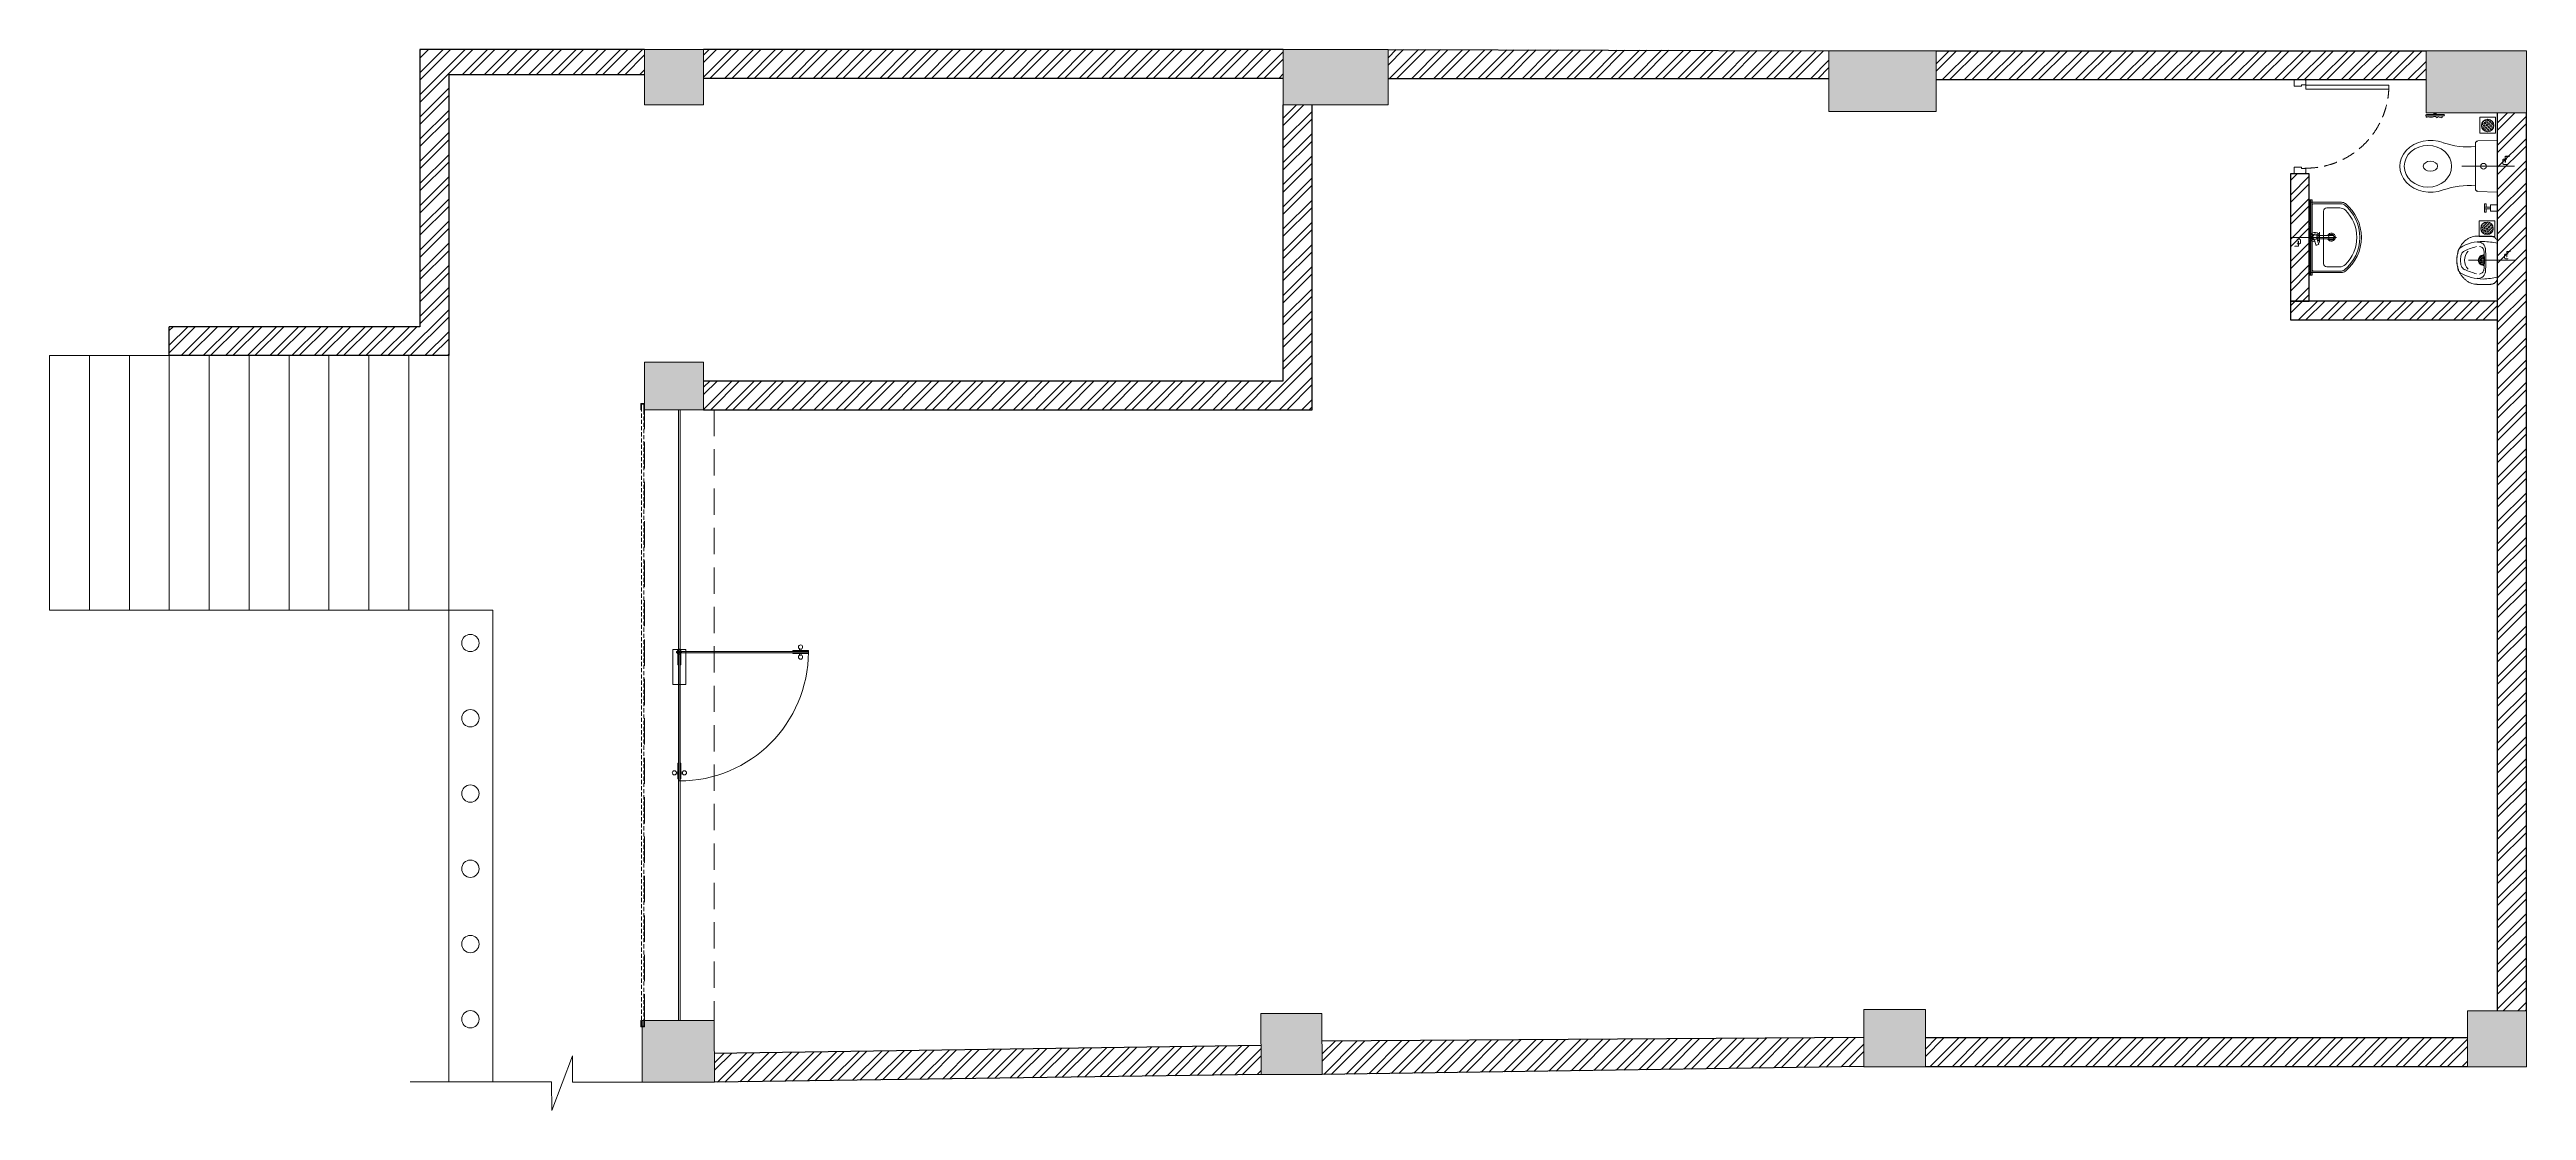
# Model space of a CAD drawing. Header units: feet. Extents: x -19734 to 0, y -348 to 8111.
import ezdxf

# ---------------------------------------------------------------- set-up
doc = ezdxf.new("R2010")
doc.units = ezdxf.units.FT
doc.header["$LTSCALE"] = 33
doc.header["$MEASUREMENT"] = 0
for name, pattern in [('CENTER', [2, 1.25, -0.25, 0.25, -0.25]), ('DOT2', [0.125, 0, -0.125]), ('HIDDEN', [9.525, 6.35, -3.175]), ('HIDDEN2', [4.7625, 3.175, -1.5875]), ('HIDDENX2', [0.75, 0.5, -0.25])]:
    doc.linetypes.add(name, pattern=pattern)
for name, color, linetype, lineweight in [('A-Glazing', 4, 'Continuous', 20), ('A-shutter', 8, 'Continuous', 18), ('A-WALL HATCH', 251, 'Continuous', 0), ('beam', 90, 'Continuous', 9), ('centerline-toilets', 2, 'CENTER', 13), ('Column', 243, 'Continuous', 9), ('column hatch', 5, 'Continuous', 0), ('Door', 2, 'Continuous', 13), ('ele', 252, 'Continuous', 13), ('Fhitting', 152, 'Continuous', 30), ('Glazing', 141, 'Continuous', 15), ('LENS-DOOR', 34, 'Continuous', 20), ('Mirror', 150, 'Continuous', 20), ('Panelling', 65, 'Continuous', 18), ('PARTITION', 22, 'Continuous', 30), ('rolling shutter', 1, 'Continuous', 5), ('Steps', 4, 'Continuous', 9), ('Toilet', 5, 'Continuous', 9)]:
    doc.layers.add(name, color=color, linetype=linetype, lineweight=lineweight)
doc.layers.add('A-WALL', color=1, linetype='Continuous')
doc.styles.get("Standard").update_dxf_attribs({"font": 'GILC____.TTF'})

# ---------------------------------------------------------------- blocks, each defined once
blk = doc.blocks.new('DLF-RSP-AR-CD-DWG-4DT-3113$0$X-TYPICAL TOILET UPPER FLOORS - 02$0$urinals')
at = {"layer": 'Toilet'}
for p, q in [((0, -16), (0, 8)), ((-46, -115), (46, -115)), ((0, -105), (0, -161))]:
    blk.add_line(p, q, dxfattribs=at)
blk.add_lwpolyline([(135, 0), (-135, 0, 0.036949), (-150, -116, 0.138094), (-100, -297, 0.221721), (-52, -318, 0.062656), (0, -325, 0.062656), (52, -318, 0.221721), (100, -297, 0.138094), (150, -116, 0.036949)], format="xyb", close=True, dxfattribs=at)
for centre, radius, start, end in [((-91, -153), 53.8, 148.4868, 188.6401), ((-94, -145), 47.1, 93.3708, 154.4824), ((-71, -150), 40.2, 106.7016, 169.725), ((414, -38), 538, 193.994, 204.5632), ((3, -1238), 1145, 90.1625, 95.0265), ((-51, -225), 119, 89.5454, 105.8857), ((0, -996), 891, 89.9918, 93.182), ((0, -115), 40, 167.428, 12.572), ((0, -115), 33, 164.1814, 15.8186), ((0, -115), 32, 163.6049, 16.3951), ((0, -115), 22.6, 155.6653, 24.3347), ((0, -115), 14.7, 139.9109, 40.0891), ((-3, -1238), 1145, 84.9735, 89.8375), ((0, -996), 891, 86.818, 90.0082), ((51, -225), 119, 74.1143, 90.4546), ((-414, -38), 538, 335.4368, 346.006), ((71, -150), 40.2, 10.275, 73.2984), ((94, -145), 47.1, 25.5176, 86.6292), ((91, -153), 53.8, 351.3599, 31.5132), ((-30, -241), 50, 204.5632, 250.4606), ((-2, -165), 97.6, 225, 270.9552), ((-2, -161), 135, 250.4606, 270.6492), ((2, -165), 97.6, 269.0448, 315), ((2, -161), 135, 269.3508, 289.5394), ((30, -241), 50, 289.5394, 335.4368)]:
    blk.add_arc(centre, radius, start, end, dxfattribs=at)
blk.add_open_spline([(135, 0), (105, 0), (76, 0), (-13, 0), (-73, 0), (-133, 0), (-133, 0), (-134, 0), (-134, 0), (-135, 0), (-135, 0), (-135, 0), (-135, 0), (-135, 0), (-135, 0), (-135, 0), (-135, 0), (-135, 0), (-135, 0), (-135, 0), (-135, 0), (-135, 0), (-135, 0), (-136, 0), (-136, 0), (-136, 0), (-137, 0), (-138, 0), (-138, 0), (-141, 0), (-142, 0), (-146, -1), (-149, -2), (-155, -3), (-158, -5), (-163, -7), (-166, -9), (-171, -13), (-173, -15), (-178, -19), (-180, -22), (-184, -27), (-185, -29), (-188, -35), (-189, -38), (-191, -43), (-191, -46), (-192, -50), (-192, -51), (-192, -52), (-192, -54), (-193, -56), (-193, -56), (-193, -57), (-193, -57), (-193, -57), (-193, -57), (-193, -57), (-193, -57), (-193, -57), (-193, -57), (-193, -58), (-193, -58), (-193, -58), (-193, -58), (-193, -58), (-193, -58), (-193, -58), (-193, -59), (-193, -59), (-193, -60), (-193, -61), (-193, -62), (-193, -65), (-193, -66), (-193, -72), (-193, -75), (-193, -86), (-193, -93), (-193, -114), (-193, -128), (-193, -146), (-193, -145), (-193, -149), (-193, -150), (-193, -154), (-193, -156), (-193, -159), (-193, -159), (-193, -159), (-193, -159), (-193, -160), (-193, -160), (-193, -160), (-193, -160), (-193, -160), (-193, -160), (-193, -160), (-193, -160), (-193, -160), (-193, -160), (-193, -160), (-193, -161), (-193, -161), (-193, -161), (-193, -162), (-193, -162), (-192, -164), (-192, -165), (-192, -168), (-192, -170), (-192, -176), (-191, -180), (-189, -191), (-188, -198), (-183, -212), (-180, -219), (-173, -233), (-169, -240), (-159, -253), (-154, -259), (-142, -271), (-136, -277), (-123, -287), (-115, -292), (-101, -301), (-93, -305), (-77, -311), (-69, -314), (-53, -319), (-44, -321), (-28, -323), (-20, -324), (-9, -325), (-7, -325), (-3, -325), (-1, -325), (2, -325), (4, -325), (8, -325), (11, -325), (21, -324), (27, -323), (42, -321), (50, -319), (67, -315), (75, -312), (92, -305), (100, -301), (115, -292), (123, -288), (136, -277), (143, -271), (155, -259), (160, -252), (170, -238), (174, -231), (181, -217), (184, -210), (188, -195), (190, -188), (191, -179), (191, -178), (192, -174), (192, -171), (192, -168), (192, -167), (192, -164), (192, -162), (192, -160), (192, -160), (192, -160), (192, -160), (192, -160), (192, -159), (192, -159), (192, -159), (192, -158), (192, -157), (192, -156), (192, -155), (192, -152), (192, -150), (192, -143), (192, -144), (192, -132), (192, -124), (192, -99), (192, -82), (192, -65), (192, -64), (192, -62), (192, -60), (192, -58), (192, -58), (192, -57), (192, -57), (192, -57), (192, -57), (192, -57), (192, -57), (192, -57), (192, -57), (192, -57), (192, -57), (192, -56), (192, -56), (192, -55), (192, -55), (192, -53), (192, -52), (192, -48), (191, -46), (190, -40), (189, -37), (186, -31), (184, -28), (180, -22), (178, -19), (173, -14), (170, -12), (164, -8), (161, -6), (155, -3), (151, -2), (145, -1), (142, 0), (137, 0), (136, 0), (135, 0)], degree=3, knots=[0, 0, 0, 0, 0.329607, 0.329607, 0.988822, 0.988822, 0.996691, 0.996691, 0.998638, 0.998638, 0.99992, 0.99992, 1.000227, 1.000227, 1.000534, 1.000534, 1.001148, 1.001148, 1.002375, 1.002375, 1.00483, 1.00483, 1.009739, 1.009739, 1.019558, 1.019558, 1.039196, 1.039196, 1.078472, 1.078472, 1.157024, 1.157024, 1.314128, 1.314128, 1.471232, 1.471232, 1.628335, 1.628335, 1.785439, 1.785439, 1.942543, 1.942543, 2.099647, 2.099647, 2.256751, 2.256751, 2.413855, 2.413855, 2.450944, 2.450944, 2.525122, 2.525122, 2.556641, 2.556641, 2.563699, 2.563699, 2.567479, 2.567479, 2.57001, 2.57001, 2.570783, 2.570783, 2.572328, 2.572328, 2.573873, 2.573873, 2.576964, 2.576964, 2.583145, 2.583145, 2.595507, 2.595507, 2.620232, 2.620232, 2.669681, 2.669681, 2.76858, 2.76858, 2.966376, 2.966376, 3.36197, 3.36197, 3.45996, 3.45996, 3.491387, 3.491387, 3.554241, 3.554241, 3.562213, 3.562213, 3.566829, 3.566829, 3.570018, 3.570018, 3.570684, 3.570684, 3.571294, 3.571294, 3.571904, 3.571904, 3.573124, 3.573124, 3.575564, 3.575564, 3.580444, 3.580444, 3.590203, 3.590203, 3.609723, 3.609723, 3.648762, 3.648762, 3.72684, 3.72684, 3.861362, 3.861362, 3.995884, 3.995884, 4.130406, 4.130406, 4.264928, 4.264928, 4.39945, 4.39945, 4.533972, 4.533972, 4.668494, 4.668494, 4.803016, 4.803016, 4.937539, 4.937539, 5.072061, 5.072061, 5.118026, 5.118026, 5.144558, 5.144558, 5.17109, 5.17109, 5.224154, 5.224154, 5.330281, 5.330281, 5.468863, 5.468863, 5.607445, 5.607445, 5.746027, 5.746027, 5.884609, 5.884609, 6.023191, 6.023191, 6.161773, 6.161773, 6.300355, 6.300355, 6.438937, 6.438937, 6.577519, 6.577519, 6.602876, 6.602876, 6.653589, 6.653589, 6.673028, 6.673028, 6.711906, 6.711906, 6.713712, 6.713712, 6.715518, 6.715518, 6.719129, 6.719129, 6.726351, 6.726351, 6.740796, 6.740796, 6.769686, 6.769686, 6.827466, 6.827466, 6.943027, 6.943027, 7.174147, 7.174147, 7.636387, 7.636387, 7.659394, 7.659394, 7.705407, 7.705407, 7.71212, 7.71212, 7.713128, 7.713128, 7.714137, 7.714137, 7.716153, 7.716153, 7.720185, 7.720185, 7.728249, 7.728249, 7.744378, 7.744378, 7.776636, 7.776636, 7.841152, 7.841152, 7.970184, 7.970184, 8.14844, 8.14844, 8.326696, 8.326696, 8.504953, 8.504953, 8.683209, 8.683209, 8.861465, 8.861465, 9.039722, 9.039722, 9.217978, 9.217978, 9.283185, 9.283185, 9.283185, 9.283185], dxfattribs=at)
blk = doc.blocks.new('jALI')
at = {"layer": 'Toilet', "ltscale": 5}
h = blk.add_hatch(dxfattribs=at)
h.set_pattern_fill('HEX', color=256, scale=50, angle=135, double=1)
h.set_pattern_definition([(135, (-344825.863, 460708.187), (-7.65465545, -7.65465545), [6.25, -12.5]), (255, (-344825.863, 460708.187), (10.4564538, -2.80179835), [6.25, -12.5]), (195, (-344830.282, 460712.606), (2.80179835, -10.4564538), [6.25, -12.5])])
edge = h.paths.add_edge_path()
edge.add_arc((-393188, 163648), 50, -90, 270)
blk.add_lwpolyline([(-393250, 163582), (-393126, 163582), (-393126, 163709), (-393250, 163709)], close=True, dxfattribs=at)
blk.add_circle((-393188, 163648), 50, dxfattribs=at)
blk = doc.blocks.new('Urinal')
at = {"layer": 'centerline-toilets', "linetype": 'HIDDEN', "ltscale": 10}
blk.add_line((0, 231), (0, -137), dxfattribs=at)
at = {"layer": 'Fhitting', "lineweight": 0, "ltscale": 0.5, "rotation": 180}
blk.add_blockref('DLF-RSP-AR-CD-DWG-4DT-3113$0$X-TYPICAL TOILET UPPER FLOORS - 02$0$urinals', (0, 0), dxfattribs=at)
at = {"layer": 'Fhitting', "lineweight": 0, "ltscale": 0.5, "xscale": -1, "rotation": 90}
blk.add_blockref('jALI', (163394, -393104), dxfattribs=at)
at = {"layer": 'centerline-toilets', "linetype": 'DOT2', "insert": (-31, -69), "char_height": 75, "width": 495.83, "attachment_point": 5, "rotation": 270}
blk.add_mtext('{\\fISOCPEUR|b0|i0|c0|p34;℄}', dxfattribs=at)
blk = doc.blocks.new('WC')
at = {"layer": 'centerline-toilets', "linetype": 'HIDDEN', "ltscale": 10}
blk.add_line((0, 286), (0, -135), dxfattribs=at)
at = {"layer": 'Toilet'}
for p, q in [((-419, 507), (-425, 507)), ((-425, 507), (-425, 489)), ((-419, 489), (-425, 489)), ((-419, 507), (-419, 489)), ((-419, 504), (-413, 504)), ((-419, 492), (-413, 492)), ((-413, 567), (-413, 429)), ((-401, 567), (-401, 429)), ((-206, 6), (-202, 157)), ((-200, 0), (200, 0)), ((181, 177), (-183, 177)), ((206, 6), (200, 157))]:
    blk.add_line(p, q, dxfattribs=at)
at = {"layer": 'Toilet', "ltscale": 100}
for p, q in [((366, 103), (300, 103)), ((300, 92), (300, 103)), ((326, 92), (300, 92)), ((307, 0), (307, 57)), ((359, 57), (307, 57)), ((326, 103), (326, 57)), ((340, 103), (340, 57)), ((366, 92), (340, 92)), ((359, 57), (359, 0)), ((366, 92), (366, 103)), ((359, 0), (307, 0))]:
    blk.add_line(p, q, dxfattribs=at)
at = {"layer": 'Toilet'}
blk.add_circle((0, 112), 22.9, dxfattribs=at)
for centre, radius, start, end in [((-407, 567), 6, 0, 180), ((-407, 429), 6, 180, 0), ((-776, 231), 622, 354.997, 19.0619), ((776, 226), 623, 160.5196, 184.5617), ((-200, 6), 5.72, 177.9546, 270), ((-182, 158), 19.3, 90.3509, 180.8981), ((180, 158), 19.3, 359.1019, 89.6491), ((200, 6), 5.72, 270, 2.0454)]:
    blk.add_arc(centre, radius, start, end, dxfattribs=at)
at = {"layer": 'Toilet', "extrusion": (0, 0, -1)}
for centre, major_axis, ratio, start_param, end_param in [((0, 534), (0, -245), 0.842028, 7.436326, 11.41323), ((0, 535), (0, -57.2), 0.7, 1.570796326794896, 7.853981633974482)]:
    blk.add_ellipse(centre, major_axis=major_axis, ratio=ratio, start_param=start_param, end_param=end_param, dxfattribs=at)
blk.add_ellipse((0, 555), major_axis=(0, -189), ratio=0.878788, dxfattribs=at)
at = {"layer": 'Toilet'}
blk.add_open_spline([(-401, 441), (-397, 441), (-384, 439), (-389, 459), (-396, 480), (-386, 478), (-386, 491), (-403, 487), (-385, 532), (-396, 547), (-391, 570), (-397, 569), (-401, 568)], degree=3, knots=[0, 0, 0, 0, 9.744972, 33.823887, 47.583551, 49.497915, 60.560502, 63.822284, 93.508019, 135.756925, 141.904352, 150.301906, 150.301906, 150.301906, 150.301906], dxfattribs=at)
at = {"layer": 'Fhitting', "lineweight": 0, "ltscale": 0.5, "rotation": 270}
blk.add_blockref('jALI', (-163973, -393109), dxfattribs=at)
at = {"layer": 'centerline-toilets', "linetype": 'DOT2', "insert": (-36, -57), "char_height": 85.83, "width": 567.4, "attachment_point": 5, "rotation": 270}
blk.add_mtext('{\\fISOCPEUR|b0|i0|c0|p34;℄}', dxfattribs=at)
blk = doc.blocks.new('*U9')
at = {"layer": 'LENS-DOOR'}
for p, q in [((547492, 1778574), (547492, 1779235)), ((547523, 1779235), (547492, 1779235)), ((547523, 1779235), (547523, 1778574)), ((547447, 1778569), (547452, 1778569)), ((547447, 1778484), (547447, 1778569)), ((547447, 1778484), (547452, 1778484)), ((547452, 1778574), (547489, 1778574)), ((547452, 1778569), (547452, 1778574)), ((547452, 1778479), (547452, 1778484)), ((547452, 1778479), (547499, 1778479)), ((547489, 1778540), (547489, 1778574)), ((547489, 1778540), (547499, 1778540)), ((547523, 1778574), (547492, 1778574)), ((547499, 1778479), (547499, 1778540)), ((548145, 1778479), (548145, 1778540)), ((548156, 1778540), (548145, 1778540)), ((548192, 1778479), (548145, 1778479)), ((548192, 1778574), (548156, 1778574)), ((548156, 1778540), (548156, 1778574)), ((548192, 1778569), (548192, 1778574)), ((548197, 1778569), (548192, 1778569)), ((548192, 1778479), (548192, 1778484)), ((548197, 1778484), (548192, 1778484)), ((548197, 1778484), (548197, 1778569))]:
    blk.add_line(p, q, dxfattribs=at)
at = {"layer": 'LENS-DOOR', "color": 7, "linetype": 'HIDDEN2', "extrusion": (0, 0, -1)}
blk.add_ellipse((547492, 1778574), major_axis=(661, 0), ratio=1, start_param=-1.570791, end_param=0.051209, dxfattribs=at)
blk = doc.blocks.new('Wash Basin')
at = {"layer": 'PARTITION', "lineweight": 9}
h = blk.add_hatch(dxfattribs=at)
h.set_pattern_fill('ANSI38', color=256, scale=70, angle=990, style=0, double=1)
h.set_pattern_definition([(315, (-64.7135, -33.325), (6.18718, 6.18718), []), (45, (-64.7135, -33.325), (6.18718, 18.56155), [21.875, -13.125])])
h.paths.add_polyline_path([(300, -22), (-300, -22), (-300, -34), (300, -34)])
at = {"layer": 'centerline-toilets', "linetype": 'HIDDEN', "ltscale": 10}
blk.add_line((0, -238), (0, 130), dxfattribs=at)
at = {"layer": 'Mirror', "ltscale": 0.5}
blk.add_lwpolyline([(-300, -34), (-300, -46), (300, -46), (300, -34)], close=True, dxfattribs=at)
at = {"layer": 'Panelling', "lineweight": 9}
blk.add_lwpolyline([(-300, -22), (-300, -34), (300, -34), (300, -22)], close=True, dxfattribs=at)
at = {"layer": 'Toilet', "ltscale": 100}
for p, q in [((-280, -32), (-280, -278)), ((-270, -22), (270, -22)), ((-268, -55), (-268, -278)), ((-258, -45), (258, -45)), ((-15, -89), (-15, -208)), ((11, -208), (11, -89)), ((268, -55), (268, -278)), ((280, -32), (280, -278))]:
    blk.add_line(p, q, dxfattribs=at)
blk.add_lwpolyline([(-235, -264, 0.191896), (-217, -309, 0.420236), (217, -309, 0.191896), (235, -264), (235, -161, 0.414214), (210, -136), (-210, -136, 0.414214), (-235, -161)], format="xyb", close=True, dxfattribs=at)
blk.add_lwpolyline([(41, -103), (-41, -103)], dxfattribs=at)
blk.add_lwpolyline([(23, -62), (58, -74, -0.414214), (61, -81), (58, -93, -0.414214), (50, -96), (16, -85)], format="xyb", dxfattribs=at)
for centre, radius in [((-2, -197), 22.5), ((-2, -67), 17.5)]:
    blk.add_circle(centre, radius, dxfattribs=at)
for centre, radius, start, end in [((-270, -32), 10, 90, 180), ((-258, -55), 10, 90, 180), ((-2, -197), 32.1, 113.0898, 66.246), ((-2, -197), 20.5, 128.0403, 237.2899), ((-2, -197), 20.5, 304.4733, 50.7332), ((258, -55), 10, 0, 90), ((270, -32), 10, 0, 90), ((-230, -278), 50, 180, 218.4461), ((0, -89), 348, 219.2826, 320.7174), ((-230, -278), 38, 180, 218.4461), ((0, -89), 336, 219.313, 320.687), ((230, -278), 38, 321.5539, 0), ((230, -278), 50, 321.5539, 0)]:
    blk.add_arc(centre, radius, start, end, dxfattribs=at)
for centre, major_axis, start_param, end_param in [((-2, -67), (0, 38.3), 4.720493, 9.081982), ((-2, -67), (-0.2, -25.6), 1.769108, 7.074098), ((-2, -67), (0, 38.3), 3.484555, 4.083576), ((-2, -208), (-9.04, 9.04), 0.785398, 3.926991)]:
    blk.add_ellipse(centre, major_axis=major_axis, ratio=1, start_param=start_param, end_param=end_param, dxfattribs=at)
at = {"layer": 'centerline-toilets', "linetype": 'DOT2', "insert": (33, 62), "char_height": 75, "width": 495.83, "attachment_point": 5, "rotation": 90}
blk.add_mtext('{\\fISOCPEUR|b0|i0|c0|p34;℄}', dxfattribs=at)
blk = doc.blocks.new('*U10')
at = {"layer": 'A-shutter', "color": 5, "ltscale": 10}
for points in [[(41037660, -1561539), (41037660, -1561544), (41037615, -1561544), (41037615, -1561564), (41037660, -1561564), (41037660, -1561569), (41037610, -1561569), (41037610, -1561539)], [(41042530, -1561539), (41042530, -1561544), (41042575, -1561544), (41042575, -1561564), (41042530, -1561564), (41042530, -1561569), (41042580, -1561569), (41042580, -1561539)]]:
    blk.add_lwpolyline(points, close=True, dxfattribs=at)
at = {"layer": 'A-shutter', "color": 5, "linetype": 'HIDDENX2', "ltscale": 2}
blk.add_lwpolyline([(41037615, -1561544), (41037615, -1561564), (41042575, -1561564), (41042575, -1561544)], close=True, dxfattribs=at)
blk = doc.blocks.new('Entrance Door')
at = {"layer": 'Glazing', "ltscale": 111}
blk.add_hatch(color=256, dxfattribs=at).paths.add_polyline_path([(18, -35), (18, -1235), (30, -1235), (30, -35)])
at = {"layer": 'Glazing'}
for p, q in [((30, -54), (18, -66)), ((1118, -31), (1118, -54)), ((1118, -89), (1118, -66)), ((1133, -31), (1133, -54)), ((1133, -89), (1133, -66))]:
    blk.add_line(p, q, dxfattribs=at)
at = {"layer": 'Glazing', "ltscale": 44}
for p, q in [((-5, -1156), (18, -1156)), ((-5, -1171), (18, -1171)), ((53, -1156), (30, -1156)), ((53, -1171), (30, -1171))]:
    blk.add_line(p, q, dxfattribs=at)
at = {"layer": 'Glazing'}
for points in [[(320, -120), (0, -120), (0, 0), (320, 0)], [(0, -54), (142, -54), (142, -47), (0, -47)], [(0, -66), (142, -66), (142, -74), (0, -74)], [(1181, -54), (1038, -54), (1038, -47), (1181, -47)], [(1181, -66), (1038, -66), (1038, -74), (1181, -74)]]:
    blk.add_lwpolyline(points, close=True, dxfattribs=at)
at = {"layer": 'Glazing', "ltscale": 222}
blk.add_lwpolyline([(-2, -66), (1199, -66), (1199, -54), (-2, -54)], close=True, dxfattribs=at)
at = {"layer": 'Glazing', "ltscale": 111}
blk.add_lwpolyline([(18, -35), (18, -1235), (30, -1235), (30, -35)], close=True, dxfattribs=at)
at = {"layer": 'Glazing', "ltscale": 44}
for points in [[(18, -1093), (18, -1235), (10, -1235), (10, -1093)], [(30, -1093), (30, -1235), (37, -1235), (37, -1093)]]:
    blk.add_lwpolyline(points, close=True, dxfattribs=at)
at = {"layer": 'Glazing'}
for centre, radius in [((1125, -14), 19), ((24, -59), 19.8), ((1125, -107), 19)]:
    blk.add_circle(centre, radius, dxfattribs=at)
at = {"layer": 'Glazing', "ltscale": 44}
for centre in [(-22, -1164), (70, -1164)]:
    blk.add_circle(centre, 19, dxfattribs=at)
at = {"layer": 'Glazing', "ltscale": 222}
blk.add_arc((24, -60), 1175, 270, 359.9996, dxfattribs=at)

msp = doc.modelspace()

# ---------------------------------------------------------------- hatches: boundary and pattern name
at = {"layer": 'A-WALL HATCH'}
h = msp.add_hatch(dxfattribs=at)
h.set_pattern_fill('ANSI32', color=256, scale=333)
h.set_pattern_definition([(45, (-3476872.53, 5462423.86), (-88.2999593, 88.2999593), []), (45, (-3476813.67, 5462423.86), (-88.2999593, 88.2999593), [])])
h.paths.add_polyline_path([(-14523, 5239), (-9675, 5239), (-9675, 7670), (-9905, 7670), (-9905, 5469), (-14523, 5469)])
h.paths.add_polyline_path([(-9595, -61), (-5280, 3), (-5280, 233), (-9596, 205)])
h.paths.add_polyline_path([(-14435, -123), (-10081, -61), (-10082, 169), (-14436, 107)])
h.paths.add_polyline_path([(-4789, 0), (-471, 0), (-471, 230), (-4789, 230)])
h.paths.add_polyline_path([(-230, 447), (0, 447), (0, 7605), (-230, 7605)])
h.paths.add_polyline_path([(-4704, 7871), (-799, 7871), (-799, 8101), (-4704, 8101)])
h.paths.add_polyline_path([(-9070, 7881), (-5558, 7881), (-5558, 8101), (-9070, 8111)])
h.paths.add_polyline_path([(-14523, 7881), (-9905, 7881), (-9905, 8111), (-14523, 8111)])
h.paths.add_polyline_path([(-16784, 5900), (-18780, 5900), (-18780, 5670), (-16554, 5670), (-16554, 7909), (-14993, 7909), (-14993, 8111), (-16784, 8111)])
h = msp.add_hatch(dxfattribs=at)
h.set_pattern_fill('ANSI32', color=256, scale=333)
h.paths.add_polyline_path([(-1730, 7121), (-1880, 7121), (-1880, 6105), (-1730, 6105)])
h.paths.add_polyline_path([(-230, 6105), (-1880, 6105), (-1880, 5955), (-230, 5955)])
at = {"layer": 'column hatch'}
h = msp.add_hatch(color=251, dxfattribs=at)
h.dxf.hatch_style = 1
h.paths.add_polyline_path([(-5280, 0), (-4789, 0), (-4789, 456), (-5280, 456)])
h.paths.add_polyline_path([(-471, 0), (0, 0), (0, 447), (-471, 447)])
h.paths.add_polyline_path([(-799, 7605), (0, 7605), (0, 8101), (-799, 8101)])
h.paths.add_polyline_path([(-5558, 7617), (-4704, 7617), (-4704, 8101), (-5558, 8101)])
h.paths.add_polyline_path([(-9905, 7670), (-9070, 7670), (-9070, 8111), (-9905, 8111)])
h.paths.add_polyline_path([(-10081, -61), (-9596, -61), (-9595, -61), (-9597, 426), (-10084, 426)])
h.paths.add_polyline_path([(-15013, -123), (-14435, -123), (-14438, 369), (-14853, 369), (-15013, 369)])
h.paths.add_polyline_path([(-14993, 5239), (-14523, 5239), (-14523, 5619), (-14993, 5619)])
h.paths.add_polyline_path([(-14993, 7669), (-14523, 7669), (-14523, 8111), (-14993, 8111)])

# ---------------------------------------------------------------- linework, layer by layer
at = {"layer": 'A-Glazing'}
msp.add_lwpolyline([(-14709, 5239), (-14709, 369), (-14722, 369), (-14722, 5239)], close=True, dxfattribs=at)
at = {"layer": 'A-WALL'}
for p, q in [((-16784, 8111), (-16784, 5900)), ((-14993, 8111), (-16784, 8111)), ((-9905, 8111), (-14523, 8111)), ((-9070, 8111), (-5558, 8101)), ((-4704, 8101), (-799, 8101)), ((-14993, 7909), (-16554, 7909)), ((-16554, 7909), (-16554, 5670)), ((-9905, 7881), (-14523, 7881)), ((-9070, 7881), (-5558, 7881)), ((-4704, 7871), (-799, 7871)), ((-9905, 5469), (-9905, 7670)), ((-9675, 5239), (-9675, 7670)), ((-230, 447), (-230, 7605)), ((0, 447), (0, 7605)), ((-16784, 5900), (-18780, 5900)), ((-18780, 5670), (-18780, 5900)), ((-16554, 5670), (-18780, 5670)), ((-14523, 5469), (-9905, 5469)), ((-14523, 5239), (-9675, 5239)), ((-5280, 233), (-9597, 205)), ((-471, 230), (-4789, 230)), ((-10084, 169), (-14438, 107)), ((-5278, 3), (-9596, -61)), ((-471, 0), (-4789, 0)), ((-10081, -61), (-14435, -123))]:
    msp.add_line(p, q, dxfattribs=at)
for points in [[(-1730, 7121), (-1880, 7121), (-1880, 6105), (-1730, 6105)], [(-230, 6105), (-1880, 6105), (-1880, 5955), (-230, 5955)]]:
    msp.add_lwpolyline(points, close=True, dxfattribs=at)
at = {"layer": 'beam', "linetype": 'HIDDEN'}
msp.add_lwpolyline([(-14438, 369), (-14993, 369), (-14993, 5239), (-14438, 5239)], close=True, dxfattribs=at)
at = {"layer": 'Column'}
for points in [[(-14993, 7669), (-14523, 7669), (-14523, 8111), (-14993, 8111)], [(-9905, 7670), (-9905, 8111), (-9070, 8111), (-9070, 7670)], [(-4704, 7617), (-5558, 7617), (-5558, 8101), (-4704, 8101)], [(-799, 8101), (0, 8101), (0, 7605), (-799, 7605)], [(-9597, 426), (-10084, 426), (-10081, -61), (-9595, -61)], [(-4789, 0), (-5280, 0), (-5280, 456), (-4789, 456)], [(0, 447), (0, 0), (-471, 0), (-471, 447)], [(-14435, -123), (-15013, -123), (-15013, 369), (-14853, 369), (-14438, 369)]]:
    msp.add_lwpolyline(points, close=True, dxfattribs=at)
msp.add_lwpolyline([(-14523, 5239), (-14993, 5239), (-14993, 5619), (-14523, 5619), (-14523, 5239)], dxfattribs=at)
at = {"layer": 'Steps'}
for p, q in [((-19734, 3640), (-19734, 5670)), ((-18780, 5670), (-19734, 5670)), ((-19416, 3640), (-19416, 5670)), ((-19098, 3640), (-19098, 5670)), ((-18780, 3640), (-18780, 5670)), ((-18462, 3640), (-18462, 5670)), ((-18144, 3640), (-18144, 5670)), ((-17826, 3640), (-17826, 5670)), ((-17508, 3640), (-17508, 5670)), ((-17190, 3640), (-17190, 5670)), ((-16872, 3640), (-16872, 5670)), ((-16554, 3640), (-16554, 5670)), ((-16554, 3640), (-19734, 3640)), ((-16554, 3640), (-16201, 3640)), ((-16554, 3640), (-16554, -120)), ((-16201, 3640), (-16201, -120))]:
    msp.add_line(p, q, dxfattribs=at)
msp.add_lwpolyline([(-15013, -123), (-15567, -123), (-15567, 87), (-15731, -348), (-15734, -120), (-16860, -120)], dxfattribs=at)
for centre in [(-16381, 3379), (-16381, 2779), (-16381, 2179), (-16381, 1579), (-16381, 979), (-16381, 379)]:
    msp.add_circle(centre, 69, dxfattribs=at)

# ---------------------------------------------------------------- block references
at = {"layer": 'A-Glazing', "xscale": -0.874840470249898, "yscale": 0.874840470249898, "zscale": 0.874840470249898, "rotation": 89.99998891049198}
msp.add_blockref('Entrance Door', (-14769, 3328), dxfattribs=at)
at = {"layer": 'Door', "rotation": 270}
msp.add_blockref('*U9', (-1780331, 555318), dxfattribs=at)
at = {"layer": 'ele', "color": 0, "lineweight": -2, "xscale": -1, "rotation": 90}
for name, p in [('WC', (-230, 7180)), ('Wash Basin', (-1752, 6613)), ('Urinal', (-230, 6431))]:
    msp.add_blockref(name, p, dxfattribs=at)
at = {"layer": 'rolling shutter', "color": 2, "xscale": -1, "rotation": 269.9999999999481}
msp.add_blockref('*U10', (1546546, -41037291), dxfattribs=at)

doc.saveas('drawing.dxf')
